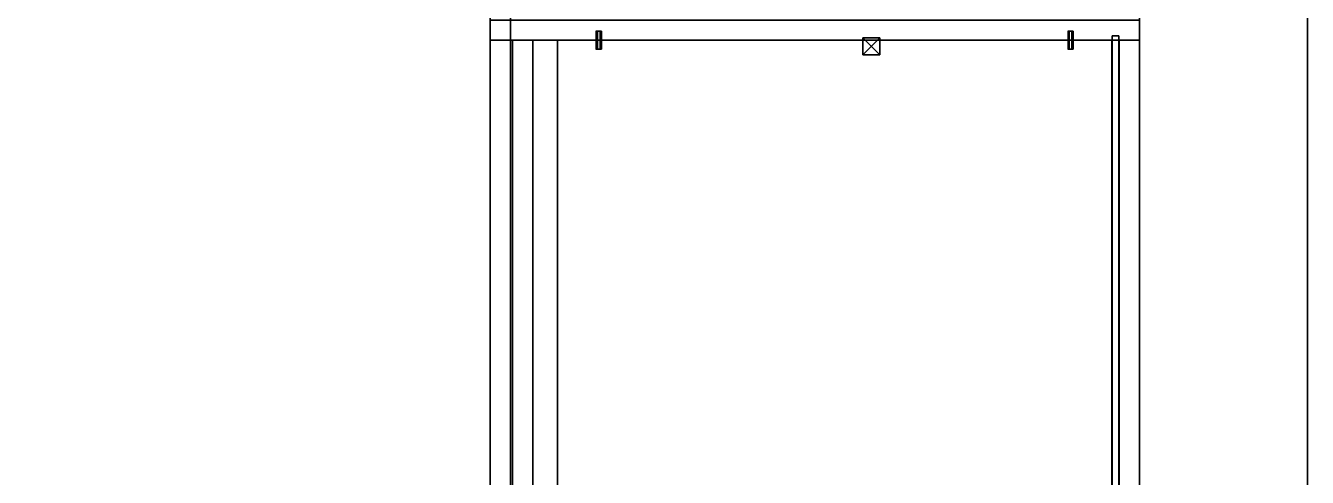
# Model space of a CAD drawing. Extents: x 0 to 3344, y -4262 to 0.
# Drawn here: x 2199 to 3344, y -3490 to -3087 of the extents above; entities that cross this region are included whole.
import ezdxf

# ---------------------------------------------------------------- set-up
doc = ezdxf.new("R2010")
doc.units = 0
for name, color, linetype in [('LAYER0', 7, 'CONTINUOUS'), ('LAYER1', 7, 'CONTINUOUS'), ('LAYER12', 7, 'CONTINUOUS'), ('LAYER137', 7, 'CONTINUOUS'), ('LAYER14', 7, 'CONTINUOUS'), ('LAYER16', 7, 'CONTINUOUS'), ('LAYER17', 7, 'CONTINUOUS'), ('LAYER19', 7, 'CONTINUOUS'), ('LAYER22', 254, 'CONTINUOUS'), ('LAYER23', 254, 'CONTINUOUS'), ('LAYER28', 7, 'CONTINUOUS'), ('LAYER3', 7, 'CONTINUOUS'), ('LAYER32', 253, 'CONTINUOUS'), ('LAYER33', 253, 'CONTINUOUS'), ('LAYER38', 253, 'CONTINUOUS'), ('LAYER39', 253, 'CONTINUOUS'), ('LAYER42', 7, 'CONTINUOUS'), ('LAYER45', 254, 'CONTINUOUS'), ('LAYER46', 254, 'CONTINUOUS'), ('LAYER6', 7, 'CONTINUOUS')]:
    doc.layers.add(name, color=color, linetype=linetype)

msp = doc.modelspace()

# ---------------------------------------------------------------- linework, layer by layer
at = {"layer": 'LAYER0', "invisible_edges": 1}
for points in [[(18, -0.0034, 0.0981), (3344, -4262.003, 0.0981), (0, -4262.003, 0.0981), (18, -0.0034, 0.0981)], [(3344, -4262.003, 5.0981), (18, -0.0034, 5.0981), (0, -4262.003, 5.0981), (3344, -4262.003, 5.0981)], [(3344, -4262.003, 0.0981), (18, -0.0034, 0.0981), (3344, -0.0034, 0.0981), (3344, -4262.003, 0.0981)], [(18, -0.0034, 5.0981), (3344, -4262.003, 5.0981), (3344, -0.0034, 5.0981), (18, -0.0034, 5.0981)], [(3344, -0.0034, 0.0981), (3344, -4262.003, 5.0981), (3344, -4262.003, 0.0981), (3344, -0.0034, 0.0981)], [(3344, -4262.003, 5.0981), (3344, -0.0034, 0.0981), (3344, -0.0034, 5.0981), (3344, -4262.003, 5.0981)]]:
    msp.add_3dface(points, dxfattribs=at)
at = {"layer": 'LAYER1'}
for points, invisible_edges in [([(3344.004, -4262, 2680.098), (3344.004, -2492, 2173.098), (3344.004, 0, 2680.098), (3344.004, -4262, 2680.098)], 3), ([(3194.004, -2492, 2173.098), (3194.004, -4112, 2680.098), (3194.004, -150, 2680.098), (3194.004, -2492, 2173.098)], 5), ([(3344.004, -4262, 5.0981), (3194.004, -4112, 5.0981), (3344.004, -2492, 5.0981), (3344.004, -4262, 5.0981)], 3), ([(3344.004, -2492, 5.0981), (3194.004, -4112, 5.0981), (3194.004, -2492, 5.0981), (3344.004, -2492, 5.0981)], 1), ([(3194.004, -4112, 5.0981), (3194.004, -2732.01, 315.0981), (3194.004, -2492, 5.0981), (3194.004, -4112, 5.0981)], 3), ([(3194.004, -4112, 5.0981), (3194.004, -2492, 2173.098), (3194.004, -2732.01, 395.0981), (3194.004, -4112, 5.0981)], 7), ([(3194.004, -4112, 2680.098), (3194.004, -2492, 2173.098), (3194.004, -4112, 5.0981), (3194.004, -4112, 2680.098)], 3), ([(3344.004, -4262, 2680.098), (3344.004, -2492, 5.0981), (3344.004, -2492, 2173.098), (3344.004, -4262, 2680.098)], 5), ([(3344.004, -2492, 5.0981), (3344.004, -4262, 2680.098), (3344.004, -4262, 5.0981), (3344.004, -2492, 5.0981)], 1), ([(3194.004, -2732.01, 315.0981), (3194.004, -4112, 5.0981), (3194.004, -2732.01, 395.0981), (3194.004, -2732.01, 315.0981)], 3)]:
    msp.add_3dface(points, dxfattribs=dict(at, invisible_edges=invisible_edges))
at = {"layer": 'LAYER12', "invisible_edges": 1}
for points in [[(3169.704, -3096, 99.0981), (3175.704, -3948, 99.0981), (3169.704, -3948, 99.0981), (3169.704, -3096, 99.0981)], [(3175.704, -3948, 99.0981), (3169.704, -3096, 99.0981), (3175.704, -3096, 99.0981), (3175.704, -3948, 99.0981)], [(3175.704, -3096, 2595.098), (3169.704, -3948, 2595.098), (3175.704, -3948, 2595.098), (3175.704, -3096, 2595.098)], [(3169.704, -3948, 2595.098), (3175.704, -3096, 2595.098), (3169.704, -3096, 2595.098), (3169.704, -3948, 2595.098)], [(3169.704, -3096, 99.0981), (3175.704, -3096, 2595.098), (3175.704, -3096, 99.0981), (3169.704, -3096, 99.0981)], [(3175.704, -3096, 2595.098), (3169.704, -3096, 99.0981), (3169.704, -3096, 2595.098), (3175.704, -3096, 2595.098)], [(3169.704, -3948, 2595.098), (3169.704, -3096, 99.0981), (3169.704, -3948, 99.0981), (3169.704, -3948, 2595.098)], [(3169.704, -3096, 99.0981), (3169.704, -3948, 2595.098), (3169.704, -3096, 2595.098), (3169.704, -3096, 99.0981)], [(3175.704, -3096, 2595.098), (3175.704, -3948, 99.0981), (3175.704, -3096, 99.0981), (3175.704, -3096, 2595.098)], [(3175.704, -3948, 99.0981), (3175.704, -3096, 2595.098), (3175.704, -3948, 2595.098), (3175.704, -3948, 99.0981)]]:
    msp.add_3dface(points, dxfattribs=at)
at = {"layer": 'LAYER137'}
for points, invisible_edges in [([(2614.005, -729.9995, 2610.098), (2632.005, -711.9995, 2610.098), (2614.125, -3502, 2610.098), (2614.005, -729.9995, 2610.098)], 3), ([(2632.005, -711.9995, 2680.098), (2614.005, -729.9995, 2680.098), (2614.125, -3502, 2680.098), (2632.005, -711.9995, 2680.098)], 5), ([(2632.125, -3519.84, 2610.098), (2614.125, -3502, 2610.098), (2632.005, -711.9995, 2610.098), (2632.125, -3519.84, 2610.098)], 3), ([(2614.125, -3502, 2680.098), (2632.125, -3519.84, 2680.098), (2632.005, -711.9995, 2680.098), (2614.125, -3502, 2680.098)], 5), ([(2632.005, -711.9995, 2610.098), (2632.125, -3519.84, 2680.098), (2632.125, -3519.84, 2610.098), (2632.005, -711.9995, 2610.098)], 1), ([(2632.125, -3519.84, 2680.098), (2632.005, -711.9995, 2610.098), (2632.005, -711.9995, 2680.098), (2632.125, -3519.84, 2680.098)], 1), ([(2614.005, -729.9995, 2680.098), (2614.125, -3502, 2610.098), (2614.125, -3502, 2680.098), (2614.005, -729.9995, 2680.098)], 1), ([(2614.125, -3502, 2610.098), (2614.005, -729.9995, 2680.098), (2614.005, -729.9995, 2610.098), (2614.125, -3502, 2610.098)], 1)]:
    msp.add_3dface(points, dxfattribs=dict(at, invisible_edges=invisible_edges))
at = {"layer": 'LAYER14', "invisible_edges": 1}
for points in [[(2634.004, -3100, 85.0981), (2652.004, -3522, 85.0981), (2652.004, -3100, 85.0981), (2634.004, -3100, 85.0981)], [(2652.004, -3522, 85.0981), (2634.004, -3100, 85.0981), (2634.004, -3522, 85.0981), (2652.004, -3522, 85.0981)], [(2652.004, -3100, 5.0981), (2634.004, -3100, 85.0981), (2652.004, -3100, 85.0981), (2652.004, -3100, 5.0981)], [(2634.004, -3100, 85.0981), (2652.004, -3100, 5.0981), (2634.004, -3100, 5.0981), (2634.004, -3100, 85.0981)], [(2634.004, -3522, 5.0981), (2652.004, -3100, 5.0981), (2652.004, -3522, 5.0981), (2634.004, -3522, 5.0981)], [(2652.004, -3100, 5.0981), (2634.004, -3522, 5.0981), (2634.004, -3100, 5.0981), (2652.004, -3100, 5.0981)], [(2634.004, -3100, 85.0981), (2634.004, -3522, 5.0981), (2634.004, -3522, 85.0981), (2634.004, -3100, 85.0981)], [(2634.004, -3522, 5.0981), (2634.004, -3100, 85.0981), (2634.004, -3100, 5.0981), (2634.004, -3522, 5.0981)], [(2652.004, -3100, 5.0981), (2652.004, -3522, 85.0981), (2652.004, -3522, 5.0981), (2652.004, -3100, 5.0981)], [(2652.004, -3522, 85.0981), (2652.004, -3100, 5.0981), (2652.004, -3100, 85.0981), (2652.004, -3522, 85.0981)]]:
    msp.add_3dface(points, dxfattribs=at)
at = {"layer": 'LAYER16', "invisible_edges": 1}
for points in [[(3176.003, -3962, 5.0981), (3176.003, -3100, 85.0981), (3176.003, -3100, 5.0981), (3176.003, -3962, 5.0981)], [(3176.003, -3100, 85.0981), (3176.003, -3962, 5.0981), (3176.003, -3962, 85.0981), (3176.003, -3100, 85.0981)], [(3194.003, -3100, 5.0981), (3176.003, -3100, 85.0981), (3194.003, -3100, 85.0981), (3194.003, -3100, 5.0981)], [(3176.003, -3100, 85.0981), (3194.003, -3100, 5.0981), (3176.003, -3100, 5.0981), (3176.003, -3100, 85.0981)], [(3194.003, -3962, 85.0981), (3176.003, -3100, 85.0981), (3176.003, -3962, 85.0981), (3194.003, -3962, 85.0981)], [(3176.003, -3100, 85.0981), (3194.003, -3962, 85.0981), (3194.003, -3100, 85.0981), (3176.003, -3100, 85.0981)], [(3194.003, -3100, 5.0981), (3176.003, -3962, 5.0981), (3176.003, -3100, 5.0981), (3194.003, -3100, 5.0981)], [(3176.003, -3962, 5.0981), (3194.003, -3100, 5.0981), (3194.003, -3962, 5.0981), (3176.003, -3962, 5.0981)], [(3194.003, -3962, 85.0981), (3194.003, -3100, 5.0981), (3194.003, -3100, 85.0981), (3194.003, -3962, 85.0981)], [(3194.003, -3100, 5.0981), (3194.003, -3962, 85.0981), (3194.003, -3962, 5.0981), (3194.003, -3100, 5.0981)]]:
    msp.add_3dface(points, dxfattribs=at)
at = {"layer": 'LAYER17', "invisible_edges": 1}
for points in [[(3176.003, -3100, 1467.598), (3194.003, -3944, 1467.598), (3194.003, -3100, 1467.598), (3176.003, -3100, 1467.598)], [(3194.003, -3944, 1467.598), (3176.003, -3100, 1467.598), (3176.003, -3944, 1467.598), (3194.003, -3944, 1467.598)], [(3194.003, -3100, 1347.598), (3176.003, -3100, 1467.598), (3194.003, -3100, 1467.598), (3194.003, -3100, 1347.598)], [(3176.003, -3100, 1467.598), (3194.003, -3100, 1347.598), (3176.003, -3100, 1347.598), (3176.003, -3100, 1467.598)], [(3176.003, -3944, 1347.598), (3194.003, -3100, 1347.598), (3194.003, -3944, 1347.598), (3176.003, -3944, 1347.598)], [(3194.003, -3100, 1347.598), (3176.003, -3944, 1347.598), (3176.003, -3100, 1347.598), (3194.003, -3100, 1347.598)], [(3176.003, -3100, 1467.598), (3176.003, -3944, 1347.598), (3176.003, -3944, 1467.598), (3176.003, -3100, 1467.598)], [(3176.003, -3944, 1347.598), (3176.003, -3100, 1467.598), (3176.003, -3100, 1347.598), (3176.003, -3944, 1347.598)], [(3194.003, -3100, 1347.598), (3194.003, -3944, 1467.598), (3194.003, -3944, 1347.598), (3194.003, -3100, 1347.598)], [(3194.003, -3944, 1467.598), (3194.003, -3100, 1347.598), (3194.003, -3100, 1467.598), (3194.003, -3944, 1467.598)]]:
    msp.add_3dface(points, dxfattribs=at)
at = {"layer": 'LAYER19'}
for points, invisible_edges in [([(3169.403, -3100, 2121.098), (3074.003, -3944, 2121.098), (2674.003, -3100, 2121.098), (3169.403, -3100, 2121.098)], 3), ([(2674.003, -3100, 2121.098), (3074.003, -3944, 2121.098), (2674.003, -3562, 2121.098), (2674.003, -3100, 2121.098)], 3), ([(2674.003, -3100, 2139.098), (3169.403, -3100, 2121.098), (2674.003, -3100, 2121.098), (2674.003, -3100, 2139.098)], 1), ([(3169.403, -3100, 2121.098), (2674.003, -3100, 2139.098), (3169.403, -3100, 2139.098), (3169.403, -3100, 2121.098)], 1), ([(2674.003, -3562, 2121.098), (2674.003, -3100, 2139.098), (2674.003, -3100, 2121.098), (2674.003, -3562, 2121.098)], 1), ([(2674.003, -3100, 2139.098), (2674.003, -3562, 2121.098), (2674.003, -3562, 2139.098), (2674.003, -3100, 2139.098)], 1), ([(2674.003, -3100, 2139.098), (3169.403, -3944, 2139.098), (3169.403, -3100, 2139.098), (2674.003, -3100, 2139.098)], 1), ([(3169.403, -3944, 2139.098), (2674.003, -3100, 2139.098), (3074.003, -3944, 2139.098), (3169.403, -3944, 2139.098)], 3), ([(3074.003, -3944, 2139.098), (2674.003, -3100, 2139.098), (3074.003, -4057.399, 2139.098), (3074.003, -3944, 2139.098)], 3), ([(3074.003, -4057.399, 2139.098), (2674.003, -3100, 2139.098), (2674.003, -3562, 2139.098), (3074.003, -4057.399, 2139.098)], 5), ([(3074.003, -3944, 2121.098), (3169.403, -3100, 2121.098), (3169.403, -3944, 2121.098), (3074.003, -3944, 2121.098)], 1), ([(3169.403, -3944, 2139.098), (3169.403, -3100, 2121.098), (3169.403, -3100, 2139.098), (3169.403, -3944, 2139.098)], 1), ([(3169.403, -3100, 2121.098), (3169.403, -3944, 2139.098), (3169.403, -3944, 2121.098), (3169.403, -3100, 2121.098)], 1)]:
    msp.add_3dface(points, dxfattribs=dict(at, invisible_edges=invisible_edges))
at = {"layer": 'LAYER22'}
for points in [[(2714.004, -3099.95, 2118.598), (2708.004, -3099.95, 2118.598), (2709.504, -3099.95, 2121.196), (2712.504, -3099.95, 2121.196)], [(2714.004, -3099.95, 2118.598), (2708.004, -3099.95, 2118.598), (2709.504, -3099.95, 2116), (2712.504, -3099.95, 2116)], [(2714.004, -3100.05, 2118.598), (2708.004, -3100.05, 2118.598), (2709.504, -3100.05, 2121.196), (2712.504, -3100.05, 2121.196)], [(2714.004, -3100.05, 2118.598), (2708.004, -3100.05, 2118.598), (2709.504, -3100.05, 2116), (2712.504, -3100.05, 2116)], [(2708.504, -3092, 2118.598), (2713.504, -3092, 2118.598), (2712.254, -3092, 2120.763), (2709.754, -3092, 2120.763)], [(2708.504, -3092, 2118.598), (2709.754, -3092, 2116.433), (2712.254, -3092, 2116.433), (2713.504, -3092, 2118.598)], [(2708.504, -3108, 2118.598), (2713.504, -3108, 2118.598), (2712.254, -3108, 2120.763), (2709.754, -3108, 2120.763)], [(2708.504, -3108, 2118.598), (2709.754, -3108, 2116.433), (2712.254, -3108, 2116.433), (2713.504, -3108, 2118.598)]]:
    msp.add_3dface(points, dxfattribs=at)
at = {"layer": 'LAYER23'}
for points in [[(3135.404, -3099.95, 2118.598), (3129.404, -3099.95, 2118.598), (3130.904, -3099.95, 2121.196), (3133.904, -3099.95, 2121.196)], [(3135.404, -3099.95, 2118.598), (3129.404, -3099.95, 2118.598), (3130.904, -3099.95, 2116), (3133.904, -3099.95, 2116)], [(3135.404, -3100.05, 2118.598), (3129.404, -3100.05, 2118.598), (3130.904, -3100.05, 2121.196), (3133.904, -3100.05, 2121.196)], [(3135.404, -3100.05, 2118.598), (3129.404, -3100.05, 2118.598), (3130.904, -3100.05, 2116), (3133.904, -3100.05, 2116)], [(3129.904, -3092, 2118.598), (3134.904, -3092, 2118.598), (3133.654, -3092, 2120.763), (3131.154, -3092, 2120.763)], [(3129.904, -3092, 2118.598), (3131.154, -3092, 2116.433), (3133.654, -3092, 2116.433), (3134.904, -3092, 2118.598)], [(3129.904, -3108, 2118.598), (3134.904, -3108, 2118.598), (3133.654, -3108, 2120.763), (3131.154, -3108, 2120.763)], [(3129.904, -3108, 2118.598), (3131.154, -3108, 2116.433), (3133.654, -3108, 2116.433), (3134.904, -3108, 2118.598)]]:
    msp.add_3dface(points, dxfattribs=at)
at = {"layer": 'LAYER28', "invisible_edges": 1}
for points in [[(3194.003, -3082, 5.0981), (2614.003, -3100, 5.0981), (2614.003, -3082, 5.0981), (3194.003, -3082, 5.0981)], [(2614.003, -3100, 5.0981), (3194.003, -3082, 5.0981), (3194.003, -3100, 5.0981), (2614.003, -3100, 5.0981)], [(2614.003, -3082, 2610.098), (2614.003, -3100, 5.0981), (2614.003, -3100, 2610.098), (2614.003, -3082, 2610.098)], [(2614.003, -3100, 5.0981), (2614.003, -3082, 2610.098), (2614.003, -3082, 5.0981), (2614.003, -3100, 5.0981)], [(3194.003, -3100, 2610.098), (2614.003, -3082, 2610.098), (2614.003, -3100, 2610.098), (3194.003, -3100, 2610.098)], [(2614.003, -3082, 2610.098), (3194.003, -3100, 2610.098), (3194.003, -3082, 2610.098), (2614.003, -3082, 2610.098)], [(3194.003, -3082, 5.0981), (3194.003, -3100, 2610.098), (3194.003, -3100, 5.0981), (3194.003, -3082, 5.0981)], [(3194.003, -3100, 2610.098), (3194.003, -3082, 5.0981), (3194.003, -3082, 2610.098), (3194.003, -3100, 2610.098)], [(3194.003, -3100, 2610.098), (2614.003, -3100, 5.0981), (3194.003, -3100, 5.0981), (3194.003, -3100, 2610.098)], [(2614.003, -3100, 5.0981), (3194.003, -3100, 2610.098), (2614.003, -3100, 2610.098), (2614.003, -3100, 5.0981)]]:
    msp.add_3dface(points, dxfattribs=at)
at = {"layer": 'LAYER3', "invisible_edges": 1}
for points in [[(2614.004, -3100, 103.0981), (3194.004, -4082, 103.0981), (3194.004, -3100, 103.0981), (2614.004, -3100, 103.0981)], [(3194.004, -4082, 103.0981), (2614.004, -3100, 103.0981), (2614.004, -4082, 103.0981), (3194.004, -4082, 103.0981)], [(2614.004, -3100, 103.0981), (2614.004, -4082, 85.0981), (2614.004, -4082, 103.0981), (2614.004, -3100, 103.0981)], [(2614.004, -4082, 85.0981), (2614.004, -3100, 103.0981), (2614.004, -3100, 85.0981), (2614.004, -4082, 85.0981)], [(3194.004, -3100, 85.0981), (2614.004, -3100, 103.0981), (3194.004, -3100, 103.0981), (3194.004, -3100, 85.0981)], [(2614.004, -3100, 103.0981), (3194.004, -3100, 85.0981), (2614.004, -3100, 85.0981), (2614.004, -3100, 103.0981)], [(2614.004, -4082, 85.0981), (3194.004, -3100, 85.0981), (3194.004, -4082, 85.0981), (2614.004, -4082, 85.0981)], [(3194.004, -3100, 85.0981), (2614.004, -4082, 85.0981), (2614.004, -3100, 85.0981), (3194.004, -3100, 85.0981)], [(3194.004, -3100, 85.0981), (3194.004, -4082, 103.0981), (3194.004, -4082, 85.0981), (3194.004, -3100, 85.0981)], [(3194.004, -4082, 103.0981), (3194.004, -3100, 85.0981), (3194.004, -3100, 103.0981), (3194.004, -4082, 103.0981)]]:
    msp.add_3dface(points, dxfattribs=at)
at = {"layer": 'LAYER32'}
for points in [[(2947.004, -3113, 2034.098), (2947.004, -3113, 2049.098), (2947.004, -3098, 2034.098), (2947.004, -3113, 2034.098)], [(2947.004, -3098, 2034.098), (2947.004, -3113, 2049.098), (2947.004, -3098, 2049.098), (2947.004, -3098, 2034.098)], [(2947.004, -3098, 2034.098), (2947.004, -3098, 2049.098), (2962.004, -3098, 2034.098), (2947.004, -3098, 2034.098)], [(2962.004, -3098, 2034.098), (2947.004, -3098, 2049.098), (2962.004, -3098, 2049.098), (2962.004, -3098, 2034.098)], [(2947.004, -3113, 2034.098), (2947.004, -3098, 2034.098), (2962.004, -3113, 2034.098), (2947.004, -3113, 2034.098)], [(2962.004, -3113, 2034.098), (2947.004, -3098, 2034.098), (2962.004, -3098, 2034.098), (2962.004, -3113, 2034.098)], [(2962.004, -3113, 2049.098), (2962.004, -3098, 2049.098), (2947.004, -3113, 2049.098), (2962.004, -3113, 2049.098)], [(2947.004, -3113, 2049.098), (2962.004, -3098, 2049.098), (2947.004, -3098, 2049.098), (2947.004, -3113, 2049.098)], [(2962.004, -3113, 2034.098), (2962.004, -3098, 2034.098), (2962.004, -3113, 2049.098), (2962.004, -3113, 2034.098)], [(2962.004, -3113, 2049.098), (2962.004, -3098, 2034.098), (2962.004, -3098, 2049.098), (2962.004, -3113, 2049.098)], [(2962.004, -3113, 2034.098), (2962.004, -3113, 2049.098), (2947.004, -3113, 2034.098), (2962.004, -3113, 2034.098)], [(2947.004, -3113, 2034.098), (2962.004, -3113, 2049.098), (2947.004, -3113, 2049.098), (2947.004, -3113, 2034.098)]]:
    msp.add_3dface(points, dxfattribs=at)
at = {"layer": 'LAYER33'}
for points in [[(2947.004, -3113, 2034.098), (2947.004, -3113, 2049.098), (2947.004, -3098, 2034.098), (2947.004, -3113, 2034.098)], [(2947.004, -3098, 2034.098), (2947.004, -3113, 2049.098), (2947.004, -3098, 2049.098), (2947.004, -3098, 2034.098)], [(2947.004, -3098, 2034.098), (2947.004, -3098, 2049.098), (2962.004, -3098, 2034.098), (2947.004, -3098, 2034.098)], [(2962.004, -3098, 2034.098), (2947.004, -3098, 2049.098), (2962.004, -3098, 2049.098), (2962.004, -3098, 2034.098)], [(2947.004, -3113, 2034.098), (2947.004, -3098, 2034.098), (2962.004, -3113, 2034.098), (2947.004, -3113, 2034.098)], [(2962.004, -3113, 2034.098), (2947.004, -3098, 2034.098), (2962.004, -3098, 2034.098), (2962.004, -3113, 2034.098)], [(2962.004, -3113, 2049.098), (2962.004, -3098, 2049.098), (2947.004, -3113, 2049.098), (2962.004, -3113, 2049.098)], [(2947.004, -3113, 2049.098), (2962.004, -3098, 2049.098), (2947.004, -3098, 2049.098), (2947.004, -3113, 2049.098)], [(2962.004, -3113, 2034.098), (2962.004, -3098, 2034.098), (2962.004, -3113, 2049.098), (2962.004, -3113, 2034.098)], [(2962.004, -3113, 2049.098), (2962.004, -3098, 2034.098), (2962.004, -3098, 2049.098), (2962.004, -3113, 2049.098)], [(2962.004, -3113, 2034.098), (2962.004, -3113, 2049.098), (2947.004, -3113, 2034.098), (2962.004, -3113, 2034.098)], [(2947.004, -3113, 2034.098), (2962.004, -3113, 2049.098), (2947.004, -3113, 2049.098), (2947.004, -3113, 2034.098)]]:
    msp.add_3dface(points, dxfattribs=at)
at = {"layer": 'LAYER38'}
for points in [[(2947.004, -3113, 820.0981), (2947.004, -3113, 835.0981), (2947.004, -3098, 820.0981), (2947.004, -3113, 820.0981)], [(2947.004, -3098, 820.0981), (2947.004, -3113, 835.0981), (2947.004, -3098, 835.0981), (2947.004, -3098, 820.0981)], [(2947.004, -3098, 820.0981), (2947.004, -3098, 835.0981), (2962.004, -3098, 820.0981), (2947.004, -3098, 820.0981)], [(2962.004, -3098, 820.0981), (2947.004, -3098, 835.0981), (2962.004, -3098, 835.0981), (2962.004, -3098, 820.0981)], [(2947.004, -3113, 820.0981), (2947.004, -3098, 820.0981), (2962.004, -3113, 820.0981), (2947.004, -3113, 820.0981)], [(2962.004, -3113, 820.0981), (2947.004, -3098, 820.0981), (2962.004, -3098, 820.0981), (2962.004, -3113, 820.0981)], [(2962.004, -3113, 835.0981), (2962.004, -3098, 835.0981), (2947.004, -3113, 835.0981), (2962.004, -3113, 835.0981)], [(2947.004, -3113, 835.0981), (2962.004, -3098, 835.0981), (2947.004, -3098, 835.0981), (2947.004, -3113, 835.0981)], [(2962.004, -3113, 820.0981), (2962.004, -3098, 820.0981), (2962.004, -3113, 835.0981), (2962.004, -3113, 820.0981)], [(2962.004, -3113, 835.0981), (2962.004, -3098, 820.0981), (2962.004, -3098, 835.0981), (2962.004, -3113, 835.0981)], [(2962.004, -3113, 820.0981), (2962.004, -3113, 835.0981), (2947.004, -3113, 820.0981), (2962.004, -3113, 820.0981)], [(2947.004, -3113, 820.0981), (2962.004, -3113, 835.0981), (2947.004, -3113, 835.0981), (2947.004, -3113, 820.0981)]]:
    msp.add_3dface(points, dxfattribs=at)
at = {"layer": 'LAYER39'}
for points in [[(2947.004, -3113, 820.0981), (2947.004, -3113, 835.0981), (2947.004, -3098, 820.0981), (2947.004, -3113, 820.0981)], [(2947.004, -3098, 820.0981), (2947.004, -3113, 835.0981), (2947.004, -3098, 835.0981), (2947.004, -3098, 820.0981)], [(2947.004, -3098, 820.0981), (2947.004, -3098, 835.0981), (2962.004, -3098, 820.0981), (2947.004, -3098, 820.0981)], [(2962.004, -3098, 820.0981), (2947.004, -3098, 835.0981), (2962.004, -3098, 835.0981), (2962.004, -3098, 820.0981)], [(2947.004, -3113, 820.0981), (2947.004, -3098, 820.0981), (2962.004, -3113, 820.0981), (2947.004, -3113, 820.0981)], [(2962.004, -3113, 820.0981), (2947.004, -3098, 820.0981), (2962.004, -3098, 820.0981), (2962.004, -3113, 820.0981)], [(2962.004, -3113, 835.0981), (2962.004, -3098, 835.0981), (2947.004, -3113, 835.0981), (2962.004, -3113, 835.0981)], [(2947.004, -3113, 835.0981), (2962.004, -3098, 835.0981), (2947.004, -3098, 835.0981), (2947.004, -3113, 835.0981)], [(2962.004, -3113, 820.0981), (2962.004, -3098, 820.0981), (2962.004, -3113, 835.0981), (2962.004, -3113, 820.0981)], [(2962.004, -3113, 835.0981), (2962.004, -3098, 820.0981), (2962.004, -3098, 835.0981), (2962.004, -3113, 835.0981)], [(2962.004, -3113, 820.0981), (2962.004, -3113, 835.0981), (2947.004, -3113, 820.0981), (2962.004, -3113, 820.0981)], [(2947.004, -3113, 820.0981), (2962.004, -3113, 835.0981), (2947.004, -3113, 835.0981), (2947.004, -3113, 820.0981)]]:
    msp.add_3dface(points, dxfattribs=at)
at = {"layer": 'LAYER42'}
for points, invisible_edges in [([(3169.403, -3100, 903.0981), (3074.003, -3944, 903.0981), (2674.003, -3100, 903.0981), (3169.403, -3100, 903.0981)], 3), ([(2674.003, -3100, 903.0981), (3074.003, -3944, 903.0981), (2674.003, -3562, 903.0981), (2674.003, -3100, 903.0981)], 3), ([(2674.003, -3100, 921.0981), (3169.403, -3100, 903.0981), (2674.003, -3100, 903.0981), (2674.003, -3100, 921.0981)], 1), ([(3169.403, -3100, 903.0981), (2674.003, -3100, 921.0981), (3169.403, -3100, 921.0981), (3169.403, -3100, 903.0981)], 1), ([(2674.003, -3562, 903.0981), (2674.003, -3100, 921.0981), (2674.003, -3100, 903.0981), (2674.003, -3562, 903.0981)], 1), ([(2674.003, -3100, 921.0981), (2674.003, -3562, 903.0981), (2674.003, -3562, 921.0981), (2674.003, -3100, 921.0981)], 1), ([(2674.003, -3100, 921.0981), (3169.403, -3944, 921.0981), (3169.403, -3100, 921.0981), (2674.003, -3100, 921.0981)], 1), ([(3169.403, -3944, 921.0981), (2674.003, -3100, 921.0981), (3074.003, -3944, 921.0981), (3169.403, -3944, 921.0981)], 3), ([(3074.003, -3944, 921.0981), (2674.003, -3100, 921.0981), (3074.003, -4057.399, 921.0981), (3074.003, -3944, 921.0981)], 3), ([(3074.003, -4057.399, 921.0981), (2674.003, -3100, 921.0981), (2674.003, -3562, 921.0981), (3074.003, -4057.399, 921.0981)], 5), ([(3074.003, -3944, 903.0981), (3169.403, -3100, 903.0981), (3169.403, -3944, 903.0981), (3074.003, -3944, 903.0981)], 1), ([(3169.403, -3944, 921.0981), (3169.403, -3100, 903.0981), (3169.403, -3100, 921.0981), (3169.403, -3944, 921.0981)], 1), ([(3169.403, -3100, 903.0981), (3169.403, -3944, 921.0981), (3169.403, -3944, 903.0981), (3169.403, -3100, 903.0981)], 1)]:
    msp.add_3dface(points, dxfattribs=dict(at, invisible_edges=invisible_edges))
at = {"layer": 'LAYER45'}
for points in [[(2714.004, -3099.95, 900.5981), (2708.004, -3099.95, 900.5981), (2709.504, -3099.95, 903.1962), (2712.504, -3099.95, 903.1962)], [(2714.004, -3099.95, 900.5981), (2708.004, -3099.95, 900.5981), (2709.504, -3099.95, 898), (2712.504, -3099.95, 898)], [(2714.004, -3100.05, 900.5981), (2708.004, -3100.05, 900.5981), (2709.504, -3100.05, 903.1962), (2712.504, -3100.05, 903.1962)], [(2714.004, -3100.05, 900.5981), (2708.004, -3100.05, 900.5981), (2709.504, -3100.05, 898), (2712.504, -3100.05, 898)], [(2708.504, -3092, 900.5981), (2713.504, -3092, 900.5981), (2712.254, -3092, 902.7631), (2709.754, -3092, 902.7631)], [(2708.504, -3092, 900.5981), (2709.754, -3092, 898.433), (2712.254, -3092, 898.433), (2713.504, -3092, 900.5981)], [(2708.504, -3108, 900.5981), (2713.504, -3108, 900.5981), (2712.254, -3108, 902.7631), (2709.754, -3108, 902.7631)], [(2708.504, -3108, 900.5981), (2709.754, -3108, 898.433), (2712.254, -3108, 898.433), (2713.504, -3108, 900.5981)]]:
    msp.add_3dface(points, dxfattribs=at)
at = {"layer": 'LAYER46'}
for points in [[(3135.404, -3099.95, 900.5981), (3129.404, -3099.95, 900.5981), (3130.904, -3099.95, 903.1962), (3133.904, -3099.95, 903.1962)], [(3135.404, -3099.95, 900.5981), (3129.404, -3099.95, 900.5981), (3130.904, -3099.95, 898), (3133.904, -3099.95, 898)], [(3135.404, -3100.05, 900.5981), (3129.404, -3100.05, 900.5981), (3130.904, -3100.05, 903.1962), (3133.904, -3100.05, 903.1962)], [(3135.404, -3100.05, 900.5981), (3129.404, -3100.05, 900.5981), (3130.904, -3100.05, 898), (3133.904, -3100.05, 898)], [(3129.904, -3092, 900.5981), (3134.904, -3092, 900.5981), (3133.654, -3092, 902.7631), (3131.154, -3092, 902.7631)], [(3129.904, -3092, 900.5981), (3131.154, -3092, 898.433), (3133.654, -3092, 898.433), (3134.904, -3092, 900.5981)], [(3129.904, -3108, 900.5981), (3134.904, -3108, 900.5981), (3133.654, -3108, 902.7631), (3131.154, -3108, 902.7631)], [(3129.904, -3108, 900.5981), (3131.154, -3108, 898.433), (3133.654, -3108, 898.433), (3134.904, -3108, 900.5981)]]:
    msp.add_3dface(points, dxfattribs=at)
at = {"layer": 'LAYER6', "invisible_edges": 1}
for points in [[(2614.004, -3100, 2609.098), (3194.004, -4082, 2609.098), (3194.004, -3100, 2609.098), (2614.004, -3100, 2609.098)], [(3194.004, -4082, 2609.098), (2614.004, -3100, 2609.098), (2614.004, -4082, 2609.098), (3194.004, -4082, 2609.098)], [(2614.004, -3100, 2609.098), (2614.004, -4082, 2591.098), (2614.004, -4082, 2609.098), (2614.004, -3100, 2609.098)], [(2614.004, -4082, 2591.098), (2614.004, -3100, 2609.098), (2614.004, -3100, 2591.098), (2614.004, -4082, 2591.098)], [(3194.004, -3100, 2591.098), (2614.004, -3100, 2609.098), (3194.004, -3100, 2609.098), (3194.004, -3100, 2591.098)], [(2614.004, -3100, 2609.098), (3194.004, -3100, 2591.098), (2614.004, -3100, 2591.098), (2614.004, -3100, 2609.098)], [(2614.004, -4082, 2591.098), (3194.004, -3100, 2591.098), (3194.004, -4082, 2591.098), (2614.004, -4082, 2591.098)], [(3194.004, -3100, 2591.098), (2614.004, -4082, 2591.098), (2614.004, -3100, 2591.098), (3194.004, -3100, 2591.098)], [(3194.004, -3100, 2591.098), (3194.004, -4082, 2609.098), (3194.004, -4082, 2591.098), (3194.004, -3100, 2591.098)], [(3194.004, -4082, 2609.098), (3194.004, -3100, 2591.098), (3194.004, -3100, 2609.098), (3194.004, -4082, 2609.098)]]:
    msp.add_3dface(points, dxfattribs=at)

# ---------------------------------------------------------------- meshes
at = {"layer": 'LAYER1'}
mesh = msp.add_polymesh((5, 2), dxfattribs=at)
for k, corner in enumerate([(168.0046, -150, 2680.098), (168.0046, -4112, 2680.098), (3194.004, -150, 2680.098), (168.0046, -150, 2680.098), (3194.004, -4112, 2680.098), (3194.004, -150, 2680.098), (168.0046, -4112, 2680.098), (3194.004, -4112, 2680.098), (18.0046, -4262, 2680.098), (3344.004, -4262, 2680.098)]):
    mesh.set_mesh_vertex(divmod(k, 2), corner)
at = {"layer": 'LAYER22'}
mesh = msp.add_polymesh((2, 6), dxfattribs=dict(at, n_close=True))
for k, corner in enumerate([(2708.004, -3100.05, 2118.598), (2709.504, -3100.05, 2121.196), (2712.504, -3100.05, 2121.196), (2714.004, -3100.05, 2118.598), (2712.504, -3100.05, 2116), (2709.504, -3100.05, 2116), (2708.004, -3099.95, 2118.598), (2709.504, -3099.95, 2121.196), (2712.504, -3099.95, 2121.196), (2714.004, -3099.95, 2118.598), (2712.504, -3099.95, 2116), (2709.504, -3099.95, 2116)]):
    mesh.set_mesh_vertex(divmod(k, 6), corner)
mesh = msp.add_polymesh((2, 6), dxfattribs=dict(at, n_close=True))
for k, corner in enumerate([(2708.504, -3108, 2118.598), (2709.754, -3108, 2120.763), (2712.254, -3108, 2120.763), (2713.504, -3108, 2118.598), (2712.254, -3108, 2116.433), (2709.754, -3108, 2116.433), (2708.504, -3092, 2118.598), (2709.754, -3092, 2120.763), (2712.254, -3092, 2120.763), (2713.504, -3092, 2118.598), (2712.254, -3092, 2116.433), (2709.754, -3092, 2116.433)]):
    mesh.set_mesh_vertex(divmod(k, 6), corner)
at = {"layer": 'LAYER23'}
mesh = msp.add_polymesh((2, 6), dxfattribs=dict(at, n_close=True))
for k, corner in enumerate([(3129.404, -3100.05, 2118.598), (3130.904, -3100.05, 2121.196), (3133.904, -3100.05, 2121.196), (3135.404, -3100.05, 2118.598), (3133.904, -3100.05, 2116), (3130.904, -3100.05, 2116), (3129.404, -3099.95, 2118.598), (3130.904, -3099.95, 2121.196), (3133.904, -3099.95, 2121.196), (3135.404, -3099.95, 2118.598), (3133.904, -3099.95, 2116), (3130.904, -3099.95, 2116)]):
    mesh.set_mesh_vertex(divmod(k, 6), corner)
mesh = msp.add_polymesh((2, 6), dxfattribs=dict(at, n_close=True))
for k, corner in enumerate([(3129.904, -3108, 2118.598), (3131.154, -3108, 2120.763), (3133.654, -3108, 2120.763), (3134.904, -3108, 2118.598), (3133.654, -3108, 2116.433), (3131.154, -3108, 2116.433), (3129.904, -3092, 2118.598), (3131.154, -3092, 2120.763), (3133.654, -3092, 2120.763), (3134.904, -3092, 2118.598), (3133.654, -3092, 2116.433), (3131.154, -3092, 2116.433)]):
    mesh.set_mesh_vertex(divmod(k, 6), corner)
at = {"layer": 'LAYER45'}
mesh = msp.add_polymesh((2, 6), dxfattribs=dict(at, n_close=True))
for k, corner in enumerate([(2708.004, -3100.05, 900.5981), (2709.504, -3100.05, 903.1962), (2712.504, -3100.05, 903.1962), (2714.004, -3100.05, 900.5981), (2712.504, -3100.05, 898), (2709.504, -3100.05, 898), (2708.004, -3099.95, 900.5981), (2709.504, -3099.95, 903.1962), (2712.504, -3099.95, 903.1962), (2714.004, -3099.95, 900.5981), (2712.504, -3099.95, 898), (2709.504, -3099.95, 898)]):
    mesh.set_mesh_vertex(divmod(k, 6), corner)
mesh = msp.add_polymesh((2, 6), dxfattribs=dict(at, n_close=True))
for k, corner in enumerate([(2708.504, -3108, 900.5981), (2709.754, -3108, 902.7631), (2712.254, -3108, 902.7631), (2713.504, -3108, 900.5981), (2712.254, -3108, 898.433), (2709.754, -3108, 898.433), (2708.504, -3092, 900.5981), (2709.754, -3092, 902.7631), (2712.254, -3092, 902.7631), (2713.504, -3092, 900.5981), (2712.254, -3092, 898.433), (2709.754, -3092, 898.433)]):
    mesh.set_mesh_vertex(divmod(k, 6), corner)
at = {"layer": 'LAYER46'}
mesh = msp.add_polymesh((2, 6), dxfattribs=dict(at, n_close=True))
for k, corner in enumerate([(3129.404, -3100.05, 900.5981), (3130.904, -3100.05, 903.1962), (3133.904, -3100.05, 903.1962), (3135.404, -3100.05, 900.5981), (3133.904, -3100.05, 898), (3130.904, -3100.05, 898), (3129.404, -3099.95, 900.5981), (3130.904, -3099.95, 903.1962), (3133.904, -3099.95, 903.1962), (3135.404, -3099.95, 900.5981), (3133.904, -3099.95, 898), (3130.904, -3099.95, 898)]):
    mesh.set_mesh_vertex(divmod(k, 6), corner)
mesh = msp.add_polymesh((2, 6), dxfattribs=dict(at, n_close=True))
for k, corner in enumerate([(3129.904, -3108, 900.5981), (3131.154, -3108, 902.7631), (3133.654, -3108, 902.7631), (3134.904, -3108, 900.5981), (3133.654, -3108, 898.433), (3131.154, -3108, 898.433), (3129.904, -3092, 900.5981), (3131.154, -3092, 902.7631), (3133.654, -3092, 902.7631), (3134.904, -3092, 900.5981), (3133.654, -3092, 898.433), (3131.154, -3092, 898.433)]):
    mesh.set_mesh_vertex(divmod(k, 6), corner)

doc.saveas('drawing.dxf')
